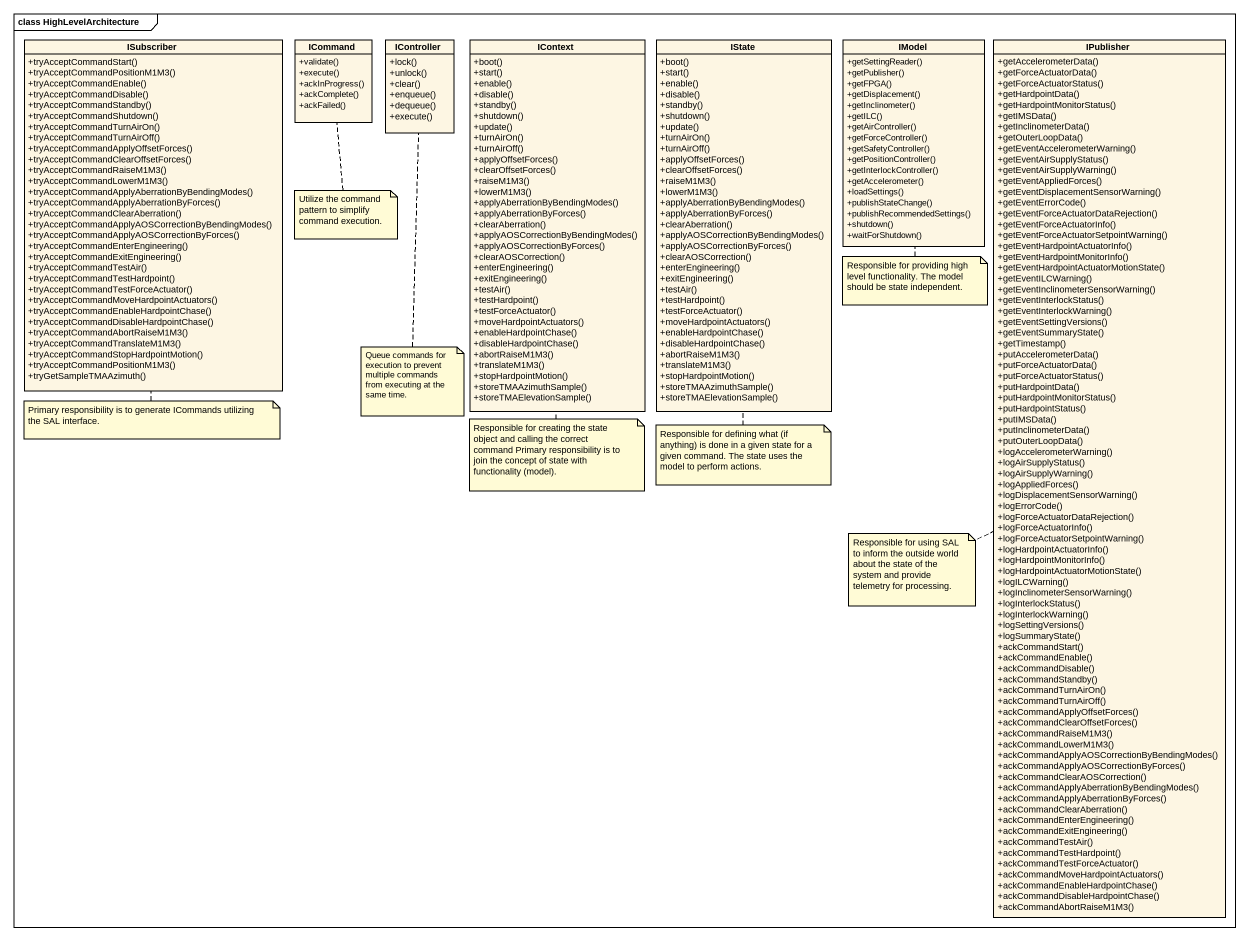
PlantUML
@startuml
mainframe class HighLevelArchitecture
hide circle
hide empty members
skinparam classAttributeIconSize 0
class ISubscriber {
  +tryAcceptCommandStart()
  +tryAcceptCommandPositionM1M3()
  +tryAcceptCommandEnable()
  +tryAcceptCommandDisable()
  +tryAcceptCommandStandby()
  +tryAcceptCommandShutdown()
  +tryAcceptCommandTurnAirOn()
  +tryAcceptCommandTurnAirOff()
  +tryAcceptCommandApplyOffsetForces()
  +tryAcceptCommandClearOffsetForces()
  +tryAcceptCommandRaiseM1M3()
  +tryAcceptCommandLowerM1M3()
  +tryAcceptCommandApplyAberrationByBendingModes()
  +tryAcceptCommandApplyAberrationByForces()
  +tryAcceptCommandClearAberration()
  +tryAcceptCommandApplyAOSCorrectionByBendingModes()
  +tryAcceptCommandApplyAOSCorrectionByForces()
  +tryAcceptCommandEnterEngineering()
  +tryAcceptCommandExitEngineering()
  +tryAcceptCommandTestAir()
  +tryAcceptCommandTestHardpoint()
  +tryAcceptCommandTestForceActuator()
  +tryAcceptCommandMoveHardpointActuators()
  +tryAcceptCommandEnableHardpointChase()
  +tryAcceptCommandDisableHardpointChase()
  +tryAcceptCommandAbortRaiseM1M3()
  +tryAcceptCommandTranslateM1M3()
  +tryAcceptCommandStopHardpointMotion()
  +tryAcceptCommandPositionM1M3()
  +tryGetSampleTMAAzimuth()
}
class ICommand {
  +validate()
  +execute()
  +ackInProgress()
  +ackComplete()
  +ackFailed()
}
class IController {
  +lock()
  +unlock()
  +clear()
  +enqueue()
  +dequeue()
  +execute()
}
class IContext {
  +boot()
  +start()
  +enable()
  +disable()
  +standby()
  +shutdown()
  +update()
  +turnAirOn()
  +turnAirOff()
  +applyOffsetForces()
  +clearOffsetForces()
  +raiseM1M3()
  +lowerM1M3()
  +applyAberrationByBendingModes()
  +applyAberrationByForces()
  +clearAberration()
  +applyAOSCorrectionByBendingModes()
  +applyAOSCorrectionByForces()
  +clearAOSCorrection()
  +enterEngineering()
  +exitEngineering()
  +testAir()
  +testHardpoint()
  +testForceActuator()
  +moveHardpointActuators()
  +enableHardpointChase()
  +disableHardpointChase()
  +abortRaiseM1M3()
  +translateM1M3()
  +stopHardpointMotion()
  +storeTMAAzimuthSample()
  +storeTMAElevationSample()
}
class IState {
  +boot()
  +start()
  +enable()
  +disable()
  +standby()
  +shutdown()
  +update()
  +turnAirOn()
  +turnAirOff()
  +applyOffsetForces()
  +clearOffsetForces()
  +raiseM1M3()
  +lowerM1M3()
  +applyAberrationByBendingModes()
  +applyAberrationByForces()
  +clearAberration()
  +applyAOSCorrectionByBendingModes()
  +applyAOSCorrectionByForces()
  +clearAOSCorrection()
  +enterEngineering()
  +exitEngineering()
  +testAir()
  +testHardpoint()
  +testForceActuator()
  +moveHardpointActuators()
  +enableHardpointChase()
  +disableHardpointChase()
  +abortRaiseM1M3()
  +translateM1M3()
  +stopHardpointMotion()
  +storeTMAAzimuthSample()
  +storeTMAElevationSample()
}
class IModel {
  +getSettingReader()
  +getPublisher()
  +getFPGA()
  +getDisplacement()
  +getInclinometer()
  +getILC()
  +getAirController()
  +getForceController()
  +getSafetyController()
  +getPositionController()
  +getInterlockController()
  +getAccelerometer()
  +loadSettings()
  +publishStateChange()
  +publishRecommendedSettings()
  +shutdown()
  +waitForShutdown()
}
class IPublisher {
  +getAccelerometerData()
  +getForceActuatorData()
  +getForceActuatorStatus()
  +getHardpointData()
  +getHardpointMonitorStatus()
  +getIMSData()
  +getInclinometerData()
  +getOuterLoopData()
  +getEventAccelerometerWarning()
  +getEventAirSupplyStatus()
  +getEventAirSupplyWarning()
  +getEventAppliedForces()
  +getEventDisplacementSensorWarning()
  +getEventErrorCode()
  +getEventForceActuatorDataRejection()
  +getEventForceActuatorInfo()
  +getEventForceActuatorSetpointWarning()
  +getEventHardpointActuatorInfo()
  +getEventHardpointMonitorInfo()
  +getEventHardpointActuatorMotionState()
  +getEventILCWarning()
  +getEventInclinometerSensorWarning()
  +getEventInterlockStatus()
  +getEventInterlockWarning()
  +getEventSettingVersions()
  +getEventSummaryState()
  +getTimestamp()
  +putAccelerometerData()
  +putForceActuatorData()
  +putForceActuatorStatus()
  +putHardpointData()
  +putHardpointMonitorStatus()
  +putHardpointStatus()
  +putIMSData()
  +putInclinometerData()
  +putOuterLoopData()
  +logAccelerometerWarning()
  +logAirSupplyStatus()
  +logAirSupplyWarning()
  +logAppliedForces()
  +logDisplacementSensorWarning()
  +logErrorCode()
  +logForceActuatorDataRejection()
  +logForceActuatorInfo()
  +logForceActuatorSetpointWarning()
  +logHardpointActuatorInfo()
  +logHardpointMonitorInfo()
  +logHardpointActuatorMotionState()
  +logILCWarning()
  +logInclinometerSensorWarning()
  +logInterlockStatus()
  +logInterlockWarning()
  +logSettingVersions()
  +logSummaryState()
  +ackCommandStart()
  +ackCommandEnable()
  +ackCommandDisable()
  +ackCommandStandby()
  +ackCommandTurnAirOn()
  +ackCommandTurnAirOff()
  +ackCommandApplyOffsetForces()
  +ackCommandClearOffsetForces()
  +ackCommandRaiseM1M3()
  +ackCommandLowerM1M3()
  +ackCommandApplyAOSCorrectionByBendingModes()
  +ackCommandApplyAOSCorrectionByForces()
  +ackCommandClearAOSCorrection()
  +ackCommandApplyAberrationByBendingModes()
  +ackCommandApplyAberrationByForces()
  +ackCommandClearAberration()
  +ackCommandEnterEngineering()
  +ackCommandExitEngineering()
  +ackCommandTestAir()
  +ackCommandTestHardpoint()
  +ackCommandTestForceActuator()
  +ackCommandMoveHardpointActuators()
  +ackCommandEnableHardpointChase()
  +ackCommandDisableHardpointChase()
  +ackCommandAbortRaiseM1M3()
}
note bottom of ICommand : Utilize the command pattern to simplify command execution.
note bottom of IModel : Responsible for providing high level functionality. The model should be state independent.
note bottom of IController : Queue commands for execution to prevent multiple commands from executing at the same time.
note bottom of ISubscriber : Primary responsibility is to generate ICommands utilizing the SAL interface.
note bottom of IContext : Responsible for creating the state object and calling the correct command Primary responsibility is to join the concept of state with functionality (model).
note bottom of IState : Responsible for defining what (if anything) is done in a given state for a given command. The state uses the model to perform actions.
note left of IPublisher : Responsible for using SAL to inform the outside world about the state of the system and provide telemetry for processing.
@enduml
